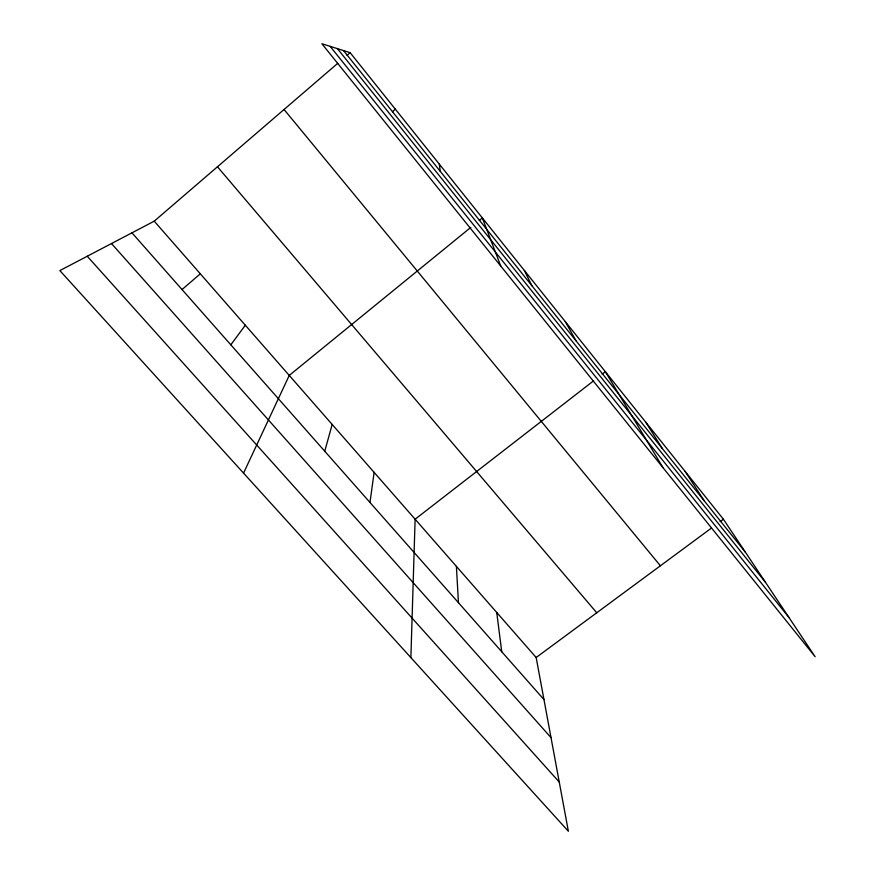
<?xml version="1.0" encoding="UTF-8"?>
<svg xmlns="http://www.w3.org/2000/svg" width="875" height="875" viewBox="0 0 875 875"><rect width="100%" height="100%" fill="white"/><g stroke="black" fill="none" stroke-linecap="round" stroke-linejoin="round"><path stroke-width="1.31" d="M410.878 657.606L415.122 519.214L593.622 380.811M369.972 502.458L374.128 472.38M324.745 451.227L332.183 424.462M243.545 473.113L289.253 375.419L470.816 227.38M230.814 344.816L245.317 325.227M392.525 111.759L395.292 109.123M154.23 221.167L536.167 657.508L568.367 831.25L59.861 270.583L154.23 221.167L337.739 63.317M347.025 55.333L350.12 52.664L723.406 519.247L815.139 656.742L321.891 43.75L350.12 52.664M182.033 289.548L200.32 273.82M479.216 220.533L482.366 217.963L500.73 266M602.164 374.183L605.369 371.7L662.987 467.655M536.167 657.508L711.452 528.073M720.147 521.653L723.406 519.247M87.238 256.244L559.245 782.042M111.497 243.545L551.02 737.625M131.961 232.827L543.966 699.573M217.47 166.775L596.75 612.773M284.058 109.495L660.395 565.775M343.514 50.575L745.467 552.311M337.422 48.65L765.505 582.345M330.148 46.353L788.988 617.542M684.983 471.22L704.408 501.058M645.641 422.045L662.298 448.492M565.327 321.661L576.089 340.889M524.344 270.43L531.978 285.819M496.738 612.467L501.736 651.733M439.359 164.216L440.234 171.314M456.4 566.377L458.456 602.711"/></g></svg>
